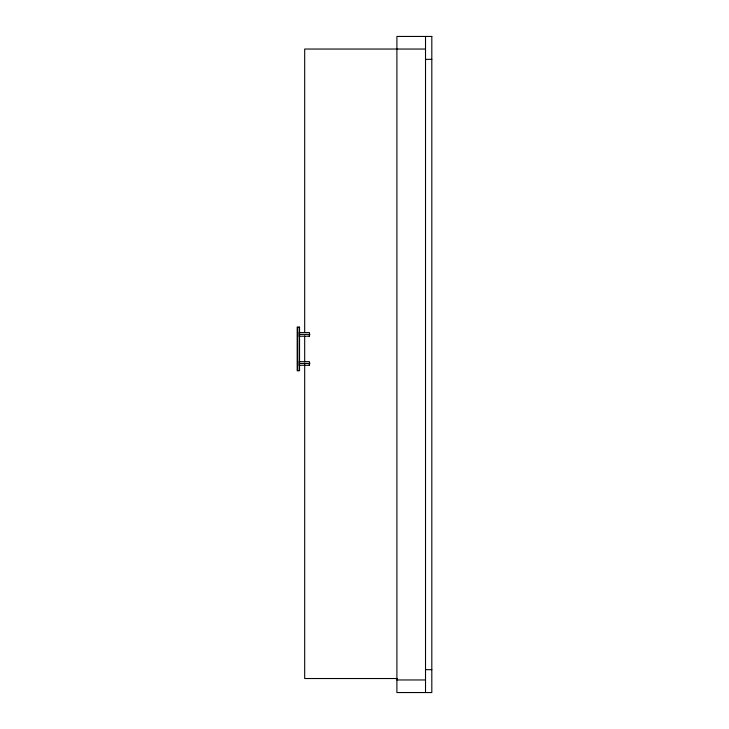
<?xml version="1.0" encoding="UTF-8"?>
<svg xmlns="http://www.w3.org/2000/svg" width="729" height="729" viewBox="0 0 729 729"><rect width="100%" height="100%" fill="white"/><g stroke="black" fill="none" stroke-linecap="round" stroke-linejoin="round"><path stroke-width="1.09" d="M299.3 332.643L299.3 336.151M299.3 361.712L299.3 365.22M299.209 332.579L309.378 332.579L309.707 334.392L309.378 336.215L299.209 336.215M299.209 361.648L309.378 361.648L309.707 363.461L309.378 365.284L299.209 365.284M425.517 49.043L304.686 49.043L304.686 332.479M425.517 59.341L431.814 59.341M299.537 334.392L309.707 334.392M299.537 363.461L309.707 363.461M425.517 669.659L431.814 669.659M397.442 678.526L304.686 678.526L304.686 364.354M396.904 679.957L425.517 679.957M309.378 336.215L309.142 335.677M309.378 365.284L309.142 364.746M425.517 36.45L425.517 692.55M304.686 335.896L304.686 362.076M297.842 327.13L297.842 370.733M431.814 36.45L396.904 36.45L396.904 692.55L431.814 692.55L431.814 36.45M299.537 327.13L297.186 327.13L297.186 370.733L299.537 370.733L299.537 327.13"/></g></svg>
